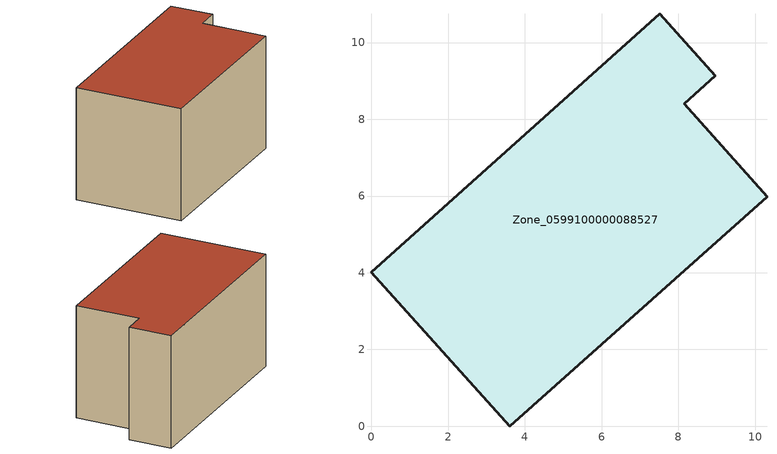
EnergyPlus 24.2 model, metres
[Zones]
Zone_0599100000088527
 floor ground (C_G): 0,4.02 7.52,10.75 8.96,9.14 8.15,8.4 10.31,5.98 3.6,0 z0
 wall outside (C_F): 3.6,0 10.31,5.98 8.15,8.4 8.96,9.14 7.52,10.75 0,4.02 3.6,0 z0:5.73
 roof outside (C_R): 7.52,10.75 0,4.02 3.6,0 10.31,5.98 8.15,8.4 8.96,9.14 z5.73
[BUILDING]
Pand.0599100000088527: North Axis=0; Terrain=City; Loads Convergence Tolerance Value=0.04; Temperature Convergence Tolerance Value=0.4; Solar Distribution=FullExterior; Maximum Number of Warmup Days=25; Minimum Number of Warmup Days=1
[Site:Location]
Rotterdam.The.Hague.AP_ZH_NLD Design_Conditions: Latitude=51.96; Longitude=4.45; Time Zone=1; Elevation=-4.5
[SITE:GROUNDTEMPERATURE:BUILDINGSURFACE]
18, 18, 18, 18, 18, 18, 18, 18, 18, 18, 18, 18
[MATERIAL] Thermal Absorptance=0.9; Solar Absorptance=0.7; Visible Absorptance=0.7
Name | Roughness | Thickness | Conductivity | Density | Specific Heat
G.TI.1975-1991 | MediumSmooth | 0.15 | 0.288461 | 540 | 1210
F.TI.1975-1991 | Rough | 0.3 | 0.230769 | 1920 | 840
R.TI.1975-1991 | MediumRough | 0.2 | 0.153846 | 1500 | 1000
[CONSTRUCTION]
C_G: G.TI.1975-1991
C_F: F.TI.1975-1991
C_R: R.TI.1975-1991
[ZONE]
Zone_0599100000088527: Type=1; Multiplier=1; Ceiling Height=Autocalculate; Volume=Autocalculate; Floor Area=autocalculate; Part of Total Floor Area=Yes
[ZONEINFILTRATION:DESIGNFLOWRATE]
Infil_Zone_0599100000088527: Zone or ZoneList or Space or SpaceList=Zone_0599100000088527; Schedule=AlwaysOn; Design Flow Rate Calculation Method=Flow/Area; Flow Rate per Floor Area=0.003; Constant Term Coefficient=1; Temperature Term Coefficient=0; Velocity Term Coefficient=0; Velocity Squared Term Coefficient=0
[HVACTEMPLATE:ZONE:IDEALLOADSAIRSYSTEM]
Zone_0599100000088527: Maximum Heating Supply Air Temperature=50; Minimum Cooling Supply Air Temperature=13; Maximum Heating Supply Air Humidity Ratio=0.0156; Minimum Cooling Supply Air Humidity Ratio=0.0077; Heating Limit=NoLimit; Cooling Limit=NoLimit; Dehumidification Control Type=ConstantSensibleHeatRatio; Cooling Sensible Heat Ratio=0.7; Dehumidification Setpoint=60; Humidification Control Type=None; Humidification Setpoint=30; Outdoor Air Method=None; Outdoor Air Flow Rate per Person=0.00944; Outdoor Air Flow Rate per Zone Floor Area=0; Outdoor Air Flow Rate per Zone=0; Demand Controlled Ventilation Type=None; Outdoor Air Economizer Type=NoEconomizer; Heat Recovery Type=None; Sensible Heat Recovery Effectiveness=0.7; Latent Heat Recovery Effectiveness=0.65
[ZONECONTROL:THERMOSTAT]
ThermostatControl_Zone_0599100000088527: Zone or ZoneList=Zone_0599100000088527; Control Type Schedule=DualSetpointControlType; Control 1=Thermostat_Zone_0599100000088527; Temperature Difference Between Cutout And Setpoint=0
[THERMOSTATSETPOINT:DUALSETPOINT]
Thermostat_Zone_0599100000088527: Heating Setpoint Temperature Schedule=HeatingSetpoint_Zone_0599100000088527; Cooling Setpoint Temperature Schedule=CoolingSetpoint_Zone_0599100000088527
[SCHEDULE:COMPACT]
HeatingSetpoint_Zone_0599100000088527: Through: 12/31, For: AllDays, Until: 24:00, 21
CoolingSetpoint_Zone_0599100000088527: Through: 12/31, For: AllDays, Until: 24:00, 24
DualSetpointControlType: Through: 12/31, For: AllDays, Until: 24:00, 4
AlwaysOn: Through: 12/31, For: AllDays, Until: 24:00, 1
